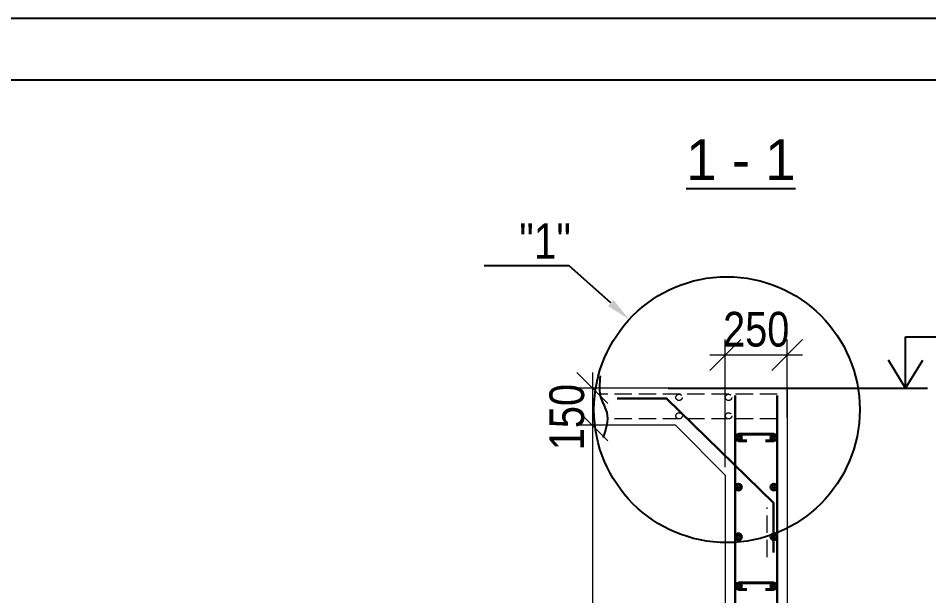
# Model space of a CAD drawing. Header units: millimetres. Extents: x 1177285 to 1225570, y -905119 to -683091.
# Drawn here: x 1198612 to 1205967, y -784139 to -779477 of the extents above; entities that cross this region are included whole.
import ezdxf
from ezdxf import colors
from ezdxf.entities.mleader import LeaderData, LeaderLine
from ezdxf.math import Vec2, Vec3

# ---------------------------------------------------------------- set-up
doc = ezdxf.new("R2010")
doc.units = ezdxf.units.MM
doc.linetypes.add('Hidden Line', pattern=[391.222223, 282.222223, -109])
doc.layers.add('Layer3', color=7, linetype='Continuous', lineweight=13)
doc.styles.get("Standard").update_dxf_attribs({"font": 'a3ar(la).ttf'})
doc.styles.add('style6', font='ARIALN.TTF', dxfattribs={"height": 300})
doc.styles.add('yazitipi', font='ARIALN.TTF')
doc.dimstyles.new('sevda', dxfattribs={"dimscale": 100, "dimtxt": 2.8, "dimasz": 2.5, "dimexe": 1.25, "dimexo": 0.625, "dimtad": 1, "dimtxsty": 'yazitipi', "dimblk": 'OBLIQUE', "dimcen": 2.5, "dimdle": 1.25, "dimclrd": 253, "dimclre": 253, "dimclrt": 73, "dimaunit": 1, "dimadec": 3, "dimazin": 0, "dimtfac": 1, "dimtmove": 1, "dimatfit": 3, "dimfxl": 1, "dimlwd": 13, "dimlwe": 13, "dimarcsym": 0})

# ---------------------------------------------------------------- blocks, each defined once
blk = doc.blocks.new('ntnntyht')
at = {"color": 1, "lineweight": 25}
blk.add_line((1961564.2, -20954.7), (2003567.4, -20954.7), dxfattribs=at)
at = {"color": 1, "lineweight": 25, "ltscale": 15}
blk.add_line((2003044.9, -21477.1), (1963653.3, -21477.1), dxfattribs=at)
blk = doc.blocks.new('_Oblique')
at = {"color": 0, "linetype": 'ByBlock', "lineweight": -2}
blk.add_line((-0.5, -0.5), (0.5, 0.5), dxfattribs=at)
blk = doc.blocks.new('*D198')
at = {"color": 253, "lineweight": 13, "ltscale": 15, "transparency": 16777216}
for p, q in [((1203250.2, -782337.2), (1203250.2, -782887.2)), ((1203878.5, -782462.2), (1203125.2, -782462.2)), ((1203858.5, -782762.2), (1203125.2, -782762.2))]:
    blk.add_line(p, q, dxfattribs=at)
at = {"layer": 'Defpoints', "color": 0, "lineweight": 30, "ltscale": 15, "transparency": 16777216}
for p in [(1203941, -782462.2), (1203250.2, -782762.2), (1203921, -782762.2)]:
    blk.add_point(p, dxfattribs=at)
at = {"color": 253, "lineweight": 13, "ltscale": 15, "transparency": 16777216, "xscale": 250, "yscale": 250, "zscale": 250}
for p, rotation in [((1203250.2, -782462.2), 90), ((1203250.2, -782762.2), 270)]:
    blk.add_blockref('_Oblique', p, dxfattribs=dict(at, rotation=rotation))
at = {"color": 73, "ltscale": 15, "transparency": 16777216, "insert": (1203044.7, -782697), "char_height": 280, "attachment_point": 5, "rotation": 90, "style": 'yazitipi'}
blk.add_mtext('150', dxfattribs=at)
blk = doc.blocks.new('*D199')
at = {"color": 253, "lineweight": 13, "ltscale": 15, "transparency": 16777216}
for p, q in [((1203250.2, -782637.2), (1203250.2, -790587.2)), ((1203429.3, -782762.2), (1203125.2, -782762.2)), ((1203799.4, -790462.2), (1203125.2, -790462.2))]:
    blk.add_line(p, q, dxfattribs=at)
at = {"layer": 'Defpoints', "color": 0, "lineweight": 30, "ltscale": 15, "transparency": 16777216}
for p in [(1203491.8, -782762.2), (1203250.2, -790462.2), (1203861.9, -790462.2)]:
    blk.add_point(p, dxfattribs=at)
at = {"color": 253, "lineweight": 13, "ltscale": 15, "transparency": 16777216, "xscale": 250, "yscale": 250, "zscale": 250}
for p, rotation in [((1203250.2, -782762.2), 90), ((1203250.2, -790462.2), 270)]:
    blk.add_blockref('_Oblique', p, dxfattribs=dict(at, rotation=rotation))
at = {"color": 73, "ltscale": 15, "transparency": 16777216, "insert": (1203044.7, -786612.2), "char_height": 280, "attachment_point": 5, "rotation": 90, "style": 'yazitipi'}
blk.add_mtext('3850', dxfattribs=at)
blk = doc.blocks.new('*D204')
at = {"color": 253, "lineweight": 13, "ltscale": 15, "transparency": 16777216}
for p, q in [((1204323, -783101.8), (1204323, -782069.9)), ((1204823, -782699.7), (1204823, -782069.9)), ((1204198, -782194.9), (1204948, -782194.9))]:
    blk.add_line(p, q, dxfattribs=at)
at = {"layer": 'Defpoints', "color": 0, "lineweight": 30, "ltscale": 15, "transparency": 16777216}
for p in [(1204823, -782194.9), (1204823, -782762.2), (1204323, -783164.3)]:
    blk.add_point(p, dxfattribs=at)
at = {"color": 253, "lineweight": 13, "ltscale": 15, "transparency": 16777216, "xscale": 250, "yscale": 250, "zscale": 250, "rotation": 180}
blk.add_blockref('_Oblique', (1204323, -782194.9), dxfattribs=at)
at = {"color": 253, "lineweight": 13, "ltscale": 15, "transparency": 16777216, "xscale": 250, "yscale": 250, "zscale": 250}
blk.add_blockref('_Oblique', (1204823, -782194.9), dxfattribs=at)
at = {"color": 73, "ltscale": 15, "transparency": 16777216, "insert": (1204573, -781989.4), "char_height": 280, "attachment_point": 5, "style": 'yazitipi'}
blk.add_mtext('250', dxfattribs=at)

msp = doc.modelspace()

# ---------------------------------------------------------------- hatches: boundary and pattern name
at = {"lineweight": 9, "ltscale": 15}
h = msp.add_hatch(dxfattribs=at)
h.set_pattern_fill('ANGLE', color=256, scale=2)
h.set_pattern_definition([(0, (-807706.147, 737030.12), (0, 13.97), [10.16, -3.81]), (90, (-807706.147, 737030.12), (-13.97, 9e-16), [10.16, -3.81])])
edge = h.paths.add_edge_path()
edge.add_arc((1204429.806, -782862.245), 26.767, 0, 360)
h = msp.add_hatch(dxfattribs=at)
h.set_pattern_fill('ANGLE', color=256, scale=2)
h.set_pattern_definition([(0, (-807419.682, 737030.12), (0, 13.97), [10.16, -3.81]), (90, (-807419.682, 737030.12), (-13.97, 9e-16), [10.16, -3.81])])
edge = h.paths.add_edge_path()
edge.add_arc((1204716.271, -782862.245), 26.767, 0, 360)
h = msp.add_hatch(dxfattribs=at)
h.set_pattern_fill('ANGLE', color=256, scale=2)
h.set_pattern_definition([(0, (-807706.147, 736630.12), (0, 13.97), [10.16, -3.81]), (90, (-807706.147, 736630.12), (-13.97, 9e-16), [10.16, -3.81])])
edge = h.paths.add_edge_path()
edge.add_arc((1204429.806, -783262.245), 26.767, 0, 360)
h = msp.add_hatch(dxfattribs=at)
h.set_pattern_fill('ANGLE', color=256, scale=2)
h.set_pattern_definition([(0, (-807419.682, 736630.12), (0, 13.97), [10.16, -3.81]), (90, (-807419.682, 736630.12), (-13.97, 9e-16), [10.16, -3.81])])
edge = h.paths.add_edge_path()
edge.add_arc((1204716.271, -783262.245), 26.767, 0, 360)
h = msp.add_hatch(dxfattribs=at)
h.set_pattern_fill('ANGLE', color=256, scale=2)
h.set_pattern_definition([(0, (-807706.147, 736230.12), (0, 13.97), [10.16, -3.81]), (90, (-807706.147, 736230.12), (-13.97, 9e-16), [10.16, -3.81])])
edge = h.paths.add_edge_path()
edge.add_arc((1204429.806, -783662.245), 26.767, 0, 360)
h = msp.add_hatch(dxfattribs=at)
h.set_pattern_fill('ANGLE', color=256, scale=2)
h.set_pattern_definition([(0, (-807419.682, 736230.12), (0, 13.97), [10.16, -3.81]), (90, (-807419.682, 736230.12), (-13.97, 9e-16), [10.16, -3.81])])
edge = h.paths.add_edge_path()
edge.add_arc((1204716.271, -783662.245), 26.767, 0, 360)
h = msp.add_hatch(dxfattribs=at)
h.set_pattern_fill('ANGLE', color=256, scale=2)
h.set_pattern_definition([(0, (-807706.147, 735830.12), (0, 13.97), [10.16, -3.81]), (90, (-807706.147, 735830.12), (-13.97, 9e-16), [10.16, -3.81])])
edge = h.paths.add_edge_path()
edge.add_arc((1204429.806, -784062.245), 26.767, 0, 360)
h = msp.add_hatch(dxfattribs=at)
h.set_pattern_fill('ANGLE', color=256, scale=2)
h.set_pattern_definition([(0, (-807419.682, 735830.12), (0, 13.97), [10.16, -3.81]), (90, (-807419.682, 735830.12), (-13.97, 9e-16), [10.16, -3.81])])
edge = h.paths.add_edge_path()
edge.add_arc((1204716.271, -784062.245), 26.767, 0, 360)

# ---------------------------------------------------------------- linework, layer by layer
at = {"color": 0}
msp.add_line((1205779.598, -782462.245), (1205779.598, -782048.762), dxfattribs=at)
at = {"color": 7}
msp.add_line((1205779.598, -782048.762), (1206780, -782048.762), dxfattribs=at)
at = {"ltscale": 15}
for p, q in [((1203860.944, -782462.245), (1205285.133, -782462.245)), ((1204857.572, -782462.245), (1205955.834, -782462.245))]:
    msp.add_line(p, q, dxfattribs=at)
at = {"lineweight": 13, "ltscale": 15}
msp.add_line((1205285.133, -782462.245), (1203860.944, -782462.245), dxfattribs=at)
at = {"color": 161, "linetype": 'Hidden Line', "lineweight": 13, "ltscale": 0.5}
for p, q in [((1204743.038, -782512.245), (1203313.722, -782512.245)), ((1204743.038, -782712.245), (1203373.483, -782712.245)), ((1204661.167, -783827.497), (1204661.167, -783427.497))]:
    msp.add_line(p, q, dxfattribs=at)
at = {"linetype": 'ByBlock', "lineweight": 30, "ltscale": 0.5}
for p, q in [((1204403.038, -790915.845), (1204403.038, -782522.245)), ((1204743.038, -790915.845), (1204743.038, -782522.245))]:
    msp.add_line(p, q, dxfattribs=at)
at = {"color": 3, "lineweight": 15, "ltscale": 15}
for q in [(1203250.168, -782762.245), (1204323.038, -783164.297)]:
    msp.add_line((1203920.987, -782762.245), q, dxfattribs=at)
at = {"lineweight": 40, "ltscale": 15}
for p, q in [((1204429.806, -782835.478), (1204716.271, -782835.478)), ((1204429.806, -782889.012), (1204497.09, -782889.012)), ((1204648.986, -782889.012), (1204716.271, -782889.012)), ((1204429.806, -784035.478), (1204716.271, -784035.478)), ((1204429.806, -784089.012), (1204497.09, -784089.012)), ((1204648.986, -784089.012), (1204716.271, -784089.012))]:
    msp.add_line(p, q, dxfattribs=at)
at = {"color": 7, "ltscale": 15}
for points in [[(1205779.598, -782462.245), (1205640.996, -782237.901)], [(1205779.598, -782462.245), (1205918.2, -782237.901)]]:
    msp.add_lwpolyline(points, dxfattribs=at)
at = {"color": 3, "lineweight": 15, "ltscale": 15}
for points in [[(1204823.038, -782462.245), (1204823.038, -790462.245)], [(1204323.038, -783164.297), (1204323.038, -790063.856)]]:
    msp.add_lwpolyline(points, dxfattribs=at)
at = {"lineweight": 30, "ltscale": 15}
msp.add_lwpolyline([(1204711.271, -783788.567), (1204711.271, -783388.567), (1203849.115, -782546.257), (1203449.115, -782546.257)], dxfattribs=at)
at = {"ltscale": 15}
msp.add_circle((1204335.77, -782636.92), 1073.096, dxfattribs=at)
at = {"color": 161, "linetype": 'Hidden Line', "lineweight": 13, "ltscale": 0.5}
for centre in [(1203949.871, -782537.674), (1204349.871, -782537.674), (1203949.871, -782686.816), (1204349.871, -782686.816)]:
    msp.add_circle(centre, 25.429, dxfattribs=at)
at = {"lineweight": 30, "ltscale": 15}
for centre in [(1204429.806, -782862.245), (1204716.271, -782862.245), (1204429.806, -783262.245), (1204716.271, -783262.245), (1204429.806, -783662.245), (1204716.271, -783662.245), (1204429.806, -784062.245), (1204716.271, -784062.245)]:
    msp.add_circle(centre, 26.767, dxfattribs=at)
at = {"ltscale": 15}
msp.add_open_spline([(1203337.911, -782861.605), (1203361.395, -782792.851), (1203398.889, -782683.076), (1203299.046, -782531.66), (1203309.581, -782426.999), (1203315.936, -782363.861)], degree=3, knots=[0, 0, 0, 0, 203.41746851, 324.78087994, 509.31971792, 509.31971792, 509.31971792, 509.31971792], dxfattribs=at)

# ---------------------------------------------------------------- block references
at = {"color": 3, "xscale": 0.9570868817713193, "yscale": 0.9570868817713193, "zscale": 0.9570868817713193}
msp.add_blockref('ntnntyht', (-692018.363, -759421.841), dxfattribs=at)

# ---------------------------------------------------------------- texts
at = {"layer": 'Layer3', "color": 0, "lineweight": 25, "insert": (1200737.067, -780454.407), "char_height": 520, "width": 7423.62436, "attachment_point": 1}
msp.add_mtext('\\pxqc;{\\H0.63462x;\\L1 - 1}', dxfattribs=at)

# ---------------------------------------------------------------- dimensions: what is measured, and where the dimension line sits
at = {"ltscale": 15}
dim = msp.add_linear_dim(base=(1204823.038, -782194.864), p1=(1204323.038, -783164.297), p2=(1204823.038, -782762.245), dimstyle='sevda', override={"dimlfac": 0.5}, dxfattribs=at)
dim.commit()
dim.dimension.update_dxf_attribs({"geometry": '*D204', "text_midpoint": (1204573.038, -782194.864), "dimtype": 160})
dim = msp.add_linear_dim(base=(1203250.168, -782762.245), p1=(1203940.978, -782462.245), p2=(1203920.987, -782762.245), angle=90, dimstyle='sevda', override={"dimlfac": 0.5}, dxfattribs=at)
dim.commit()
dim.dimension.update_dxf_attribs({"geometry": '*D198', "text_midpoint": (1203250.168, -782696.997), "dimtype": 160})
dim = msp.add_linear_dim(base=(1203250.168, -790462.245), p1=(1203491.828, -782762.245), p2=(1203861.916, -790462.245), angle=90, dimstyle='sevda', override={"dimtad": 3, "dimlfac": 0.5}, dxfattribs=at)
dim.commit()
dim.dimension.update_dxf_attribs({"geometry": '*D199', "text_midpoint": (1203044.708, -786612.245)})

# ---------------------------------------------------------------- leaders
at = {"color": 13, "linetype": 'ByBlock', "lineweight": 9}
ml = msp.add_multileader_mtext('Standard', dxfattribs=at)
ml.set_content('{\\fArial Narrow|b0|i0|c238|p34;\\C256;"1" }', color=3, style='style6')
ml.set_leader_properties()
ml.build(insert=Vec2(0, 0))
ml.multileader.update_dxf_attribs({"text_left_attachment_type": 6, "text_right_attachment_type": 6, "dogleg_length": 0.36, "arrow_head_size": 200})
ctx = ml.context
ctx.base_point, ctx.char_height, ctx.arrow_head_size, ctx.landing_gap_size, ctx.plane_origin = Vec3(1202674.402, -781476.723), 287.5392, 200, 0.15, Vec3(1197479.943, -775699.626)
ctx.left_attachment, ctx.right_attachment, ctx.text_align_type = 6, 6, 1
notes = []
notes.append((ctx, [(1, (1, 1, 0), (1203061.652, -781476.723), (-1, 0), 0.36, [(0, [(1203547.435, -781908.866)], 0, [])])]))
ctx.mtext.insert, ctx.mtext.alignment, ctx.mtext.flow_direction = Vec3(1202867.847, -781131.676), 2, 5
for ctx, leaders in notes:
    for number, flags, end, landing, length, lines in leaders:
        leader = LeaderData()
        leader.index, (leader.has_last_leader_line, leader.has_dogleg_vector, leader.attachment_direction) = number, flags
        leader.last_leader_point, leader.dogleg_vector, leader.dogleg_length = Vec3(end), Vec3(landing), length
        for number, points, colour, breaks in lines:
            line = LeaderLine()
            line.index, line.vertices, line.color, line.breaks = number, Vec3.list(points), colors.encode_raw_color(colour), breaks
            leader.lines.append(line)
        ctx.leaders.append(leader)

doc.saveas('drawing.dxf')
